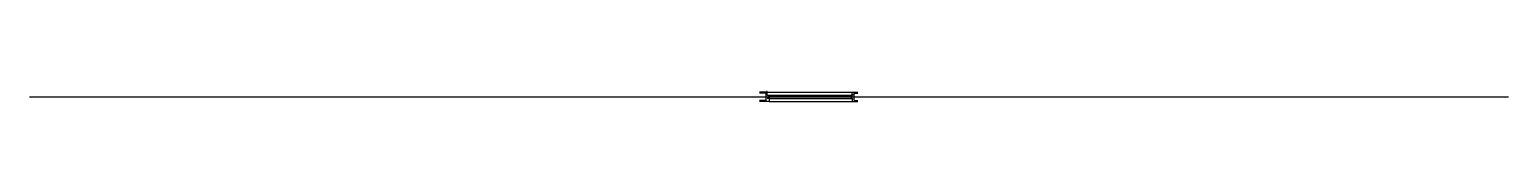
# Model space of a CAD drawing. Units: millimetres at full size, sheet at 1:100. Extents: x -15551 to 15061, y -3585 to -3385.
import ezdxf

# ---------------------------------------------------------------- set-up
doc = ezdxf.new("R2010")
doc.units = ezdxf.units.MM
doc.header["$LTSCALE"] = 100
doc.layers.add('0-0', color=7, linetype='Continuous')

msp = doc.modelspace()

# ---------------------------------------------------------------- linework, layer by layer
at = {"layer": '0-0'}
for p, q in [((-15551, -3489.8), (15061.2, -3489.8)), ((-304.9, -3564.8), (-444.9, -3564.8)), ((-254.9, -3454.8), (-254.9, -3484.8)), ((-254.9, -3454.8), (1465.1, -3454.8)), ((-254.9, -3484.8), (1465.1, -3484.8)), ((1465.1, -3454.8), (1465.1, -3484.8)), ((1515.1, -3564.8), (1595.1, -3564.8))]:
    msp.add_line(p, q, dxfattribs=at)
at = {"layer": '0-0', "color": 2}
for p, q in [((-284.9, -3394.8), (-444.9, -3394.8)), ((-244.9, -3584.8), (-444.9, -3584.8)), ((-244.9, -3524.8), (-244.9, -3584.8)), ((1480.1, -3394.8), (1595.1, -3394.8)), ((1480.1, -3444.8), (1480.1, -3394.8)), ((1480.1, -3444.8), (1490.1, -3444.8)), ((1480.1, -3524.8), (1480.1, -3584.8)), ((1480.1, -3584.8), (1595.1, -3584.8)), ((1490.1, -3454.8), (1490.1, -3444.8))]:
    msp.add_line(p, q, dxfattribs=at)
at = {"layer": '0-0', "color": 4}
for p, q in [((-282.9, -3394.8), (1480.1, -3394.8)), ((-244.9, -3524.8), (1455.1, -3524.8)), ((-244.9, -3584.8), (1480.1, -3584.8))]:
    msp.add_line(p, q, dxfattribs=at)
at = {"layer": '0-0'}
for points in [[(-304.9, -3564.8), (-304.9, -3414.8), (-444.9, -3414.8)], [(-279.9, -3454.8), (-284.9, -3384.8), (-294.9, -3384.8)], [(-279.9, -3454.8), (-264.9, -3454.8), (-259.9, -3489.8), (-244.9, -3489.8), (-244.9, -3524.8), (-279.9, -3524.8)], [(1490.1, -3454.8), (1470.1, -3454.8), (1470.1, -3489.8), (1455.1, -3489.8), (1455.1, -3524.8), (1490.1, -3524.8)], [(1515.1, -3564.8), (1515.1, -3414.8), (1595.1, -3414.8)]]:
    msp.add_lwpolyline(points, dxfattribs=at)
at = {"layer": '0-0', "color": 4}
for points in [[(-294.9, -3384.8), (-292.9, -3386.8), (-292.9, -3392.8), (-294.9, -3394.8)], [(1480.1, -3454.8), (1482.1, -3452.8), (1482.1, -3446.8), (1480.1, -3444.8)]]:
    msp.add_lwpolyline(points, dxfattribs=at)

doc.saveas('drawing.dxf')
